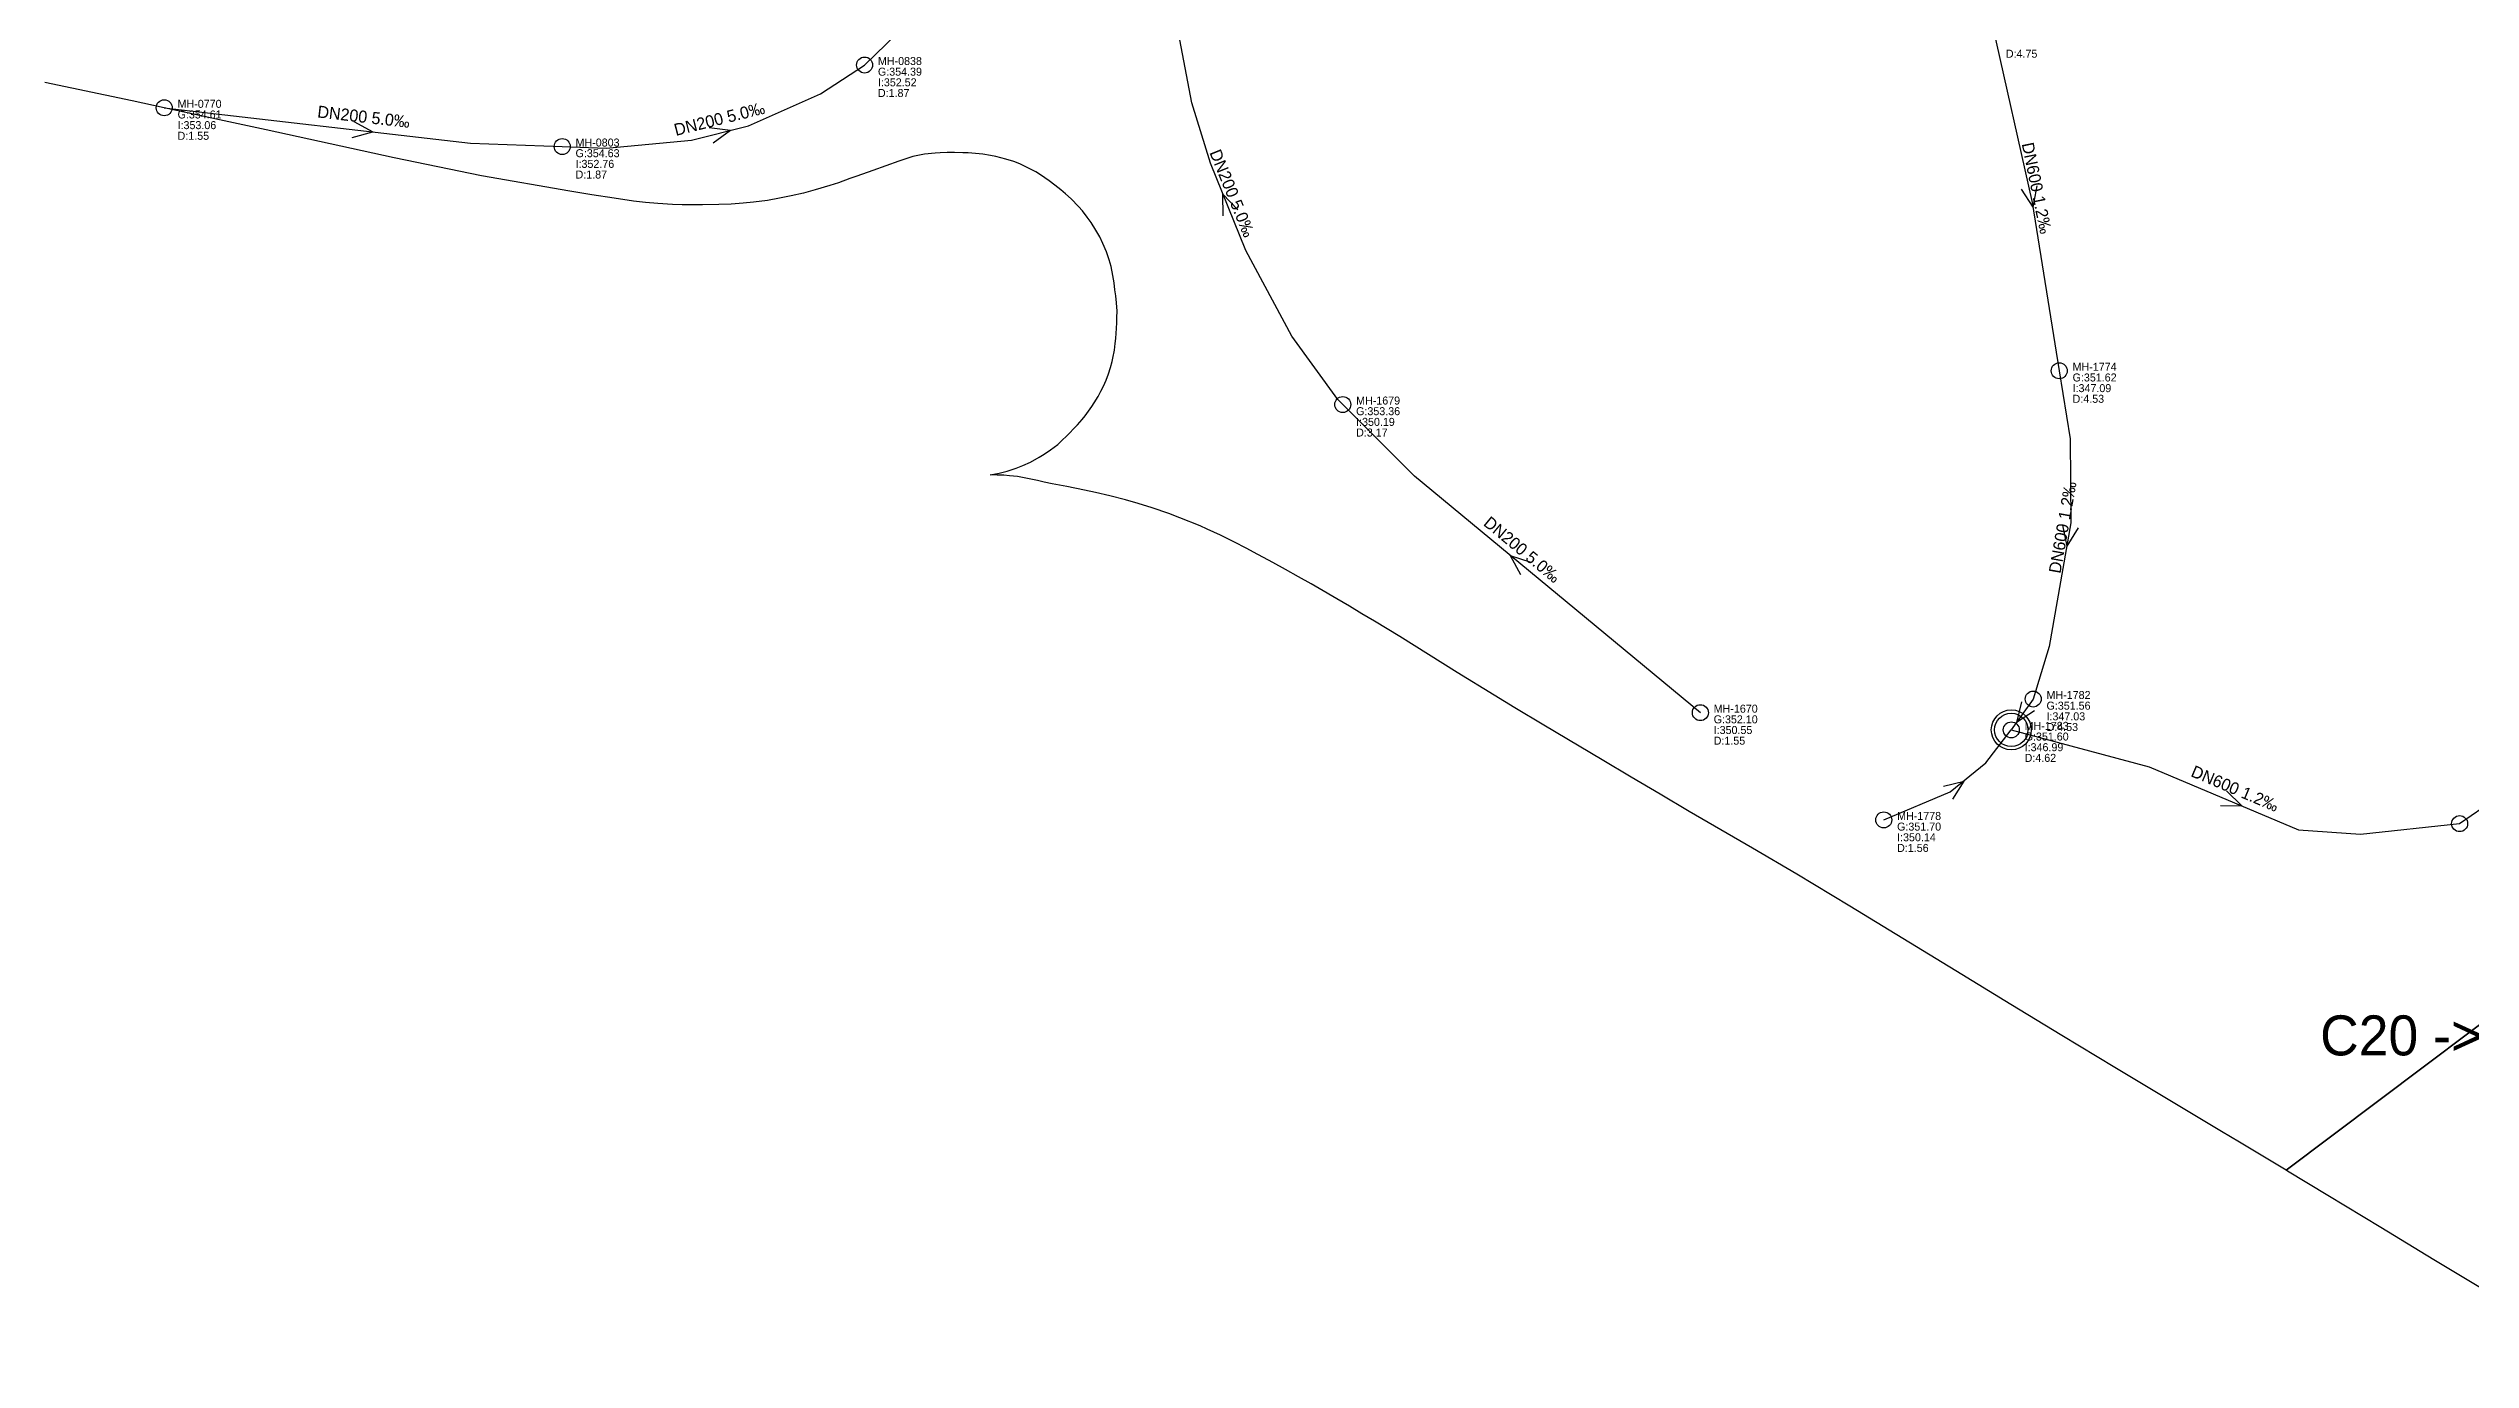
# Model space of a CAD drawing. Header units: metres. Extents: x 449901 to 451990, y 2566737 to 2570846.
# Drawn here: x 450272.4 to 450635.7, y 2567372.1 to 2567568.8 of the extents above; entities that cross this region are included whole.
import ezdxf
from ezdxf.enums import TextEntityAlignment as Align

# ---------------------------------------------------------------- set-up
doc = ezdxf.new("R2010")
doc.units = ezdxf.units.M
for name, color, linetype in [('SEW-CATCHMENT', 4, 'Continuous'), ('SEW-CATCHMENT-LABEL', 4, 'Continuous'), ('SEW-DROP', 6, 'Continuous'), ('SEW-LABEL', 2, 'Continuous'), ('SEW-MH', 7, 'Continuous'), ('SEW-MH-LABEL', 8, 'Continuous'), ('SEW-PIPE-DN200', 3, 'Continuous'), ('SEW-PIPE-DN400', 6, 'Continuous'), ('SEW-PIPE-DN600', 2, 'Continuous'), ('SEW-SWEPT-CH', 6, 'Continuous')]:
    doc.layers.add(name, color=color, linetype=linetype)

msp = doc.modelspace()

# ---------------------------------------------------------------- linework, layer by layer
at = {"layer": 'SEW-CATCHMENT'}
msp.add_lwpolyline([(450656.6, 2567437.03), (450608.04, 2567400.52), (450608.04, 2567400.52), (450601.06, 2567404.72), (450598.34, 2567406.36), (450590.35, 2567411.15), (450582.37, 2567415.94), (450574.4, 2567420.75), (450566.78, 2567425.38), (450558.51, 2567430.45), (450550.57, 2567435.31), (450542.62, 2567440.16), (450534.64, 2567444.95), (450528.02, 2567448.86), (450518.52, 2567454.33), (450514.15, 2567456.92), (450509.8, 2567459.51), (450505.44, 2567462.1), (450502.01, 2567464.14), (450496.73, 2567467.29), (450492.38, 2567469.9), (450489.26, 2567471.8), (450483.72, 2567475.22), (450479.41, 2567477.91), (450475.12, 2567480.61), (450473.23, 2567481.75), (450471.34, 2567482.89), (450469.44, 2567484.02), (450467.55, 2567485.14), (450465.65, 2567486.26), (450463.03, 2567487.78), (450461.83, 2567488.48), (450459.91, 2567489.56), (450457.98, 2567490.64), (450456.05, 2567491.7), (450453.17, 2567493.25), (450452.16, 2567493.78), (450450.2, 2567494.8), (450448.22, 2567495.78), (450446.22, 2567496.71), (450445.15, 2567497.18), (450442.14, 2567498.4), (450440.45, 2567499.03), (450437.99, 2567499.88), (450435.89, 2567500.56), (450433.97, 2567501.11), (450431.63, 2567501.71), (450429.48, 2567502.2), (450427.81, 2567502.56), (450425.16, 2567503.1), (450422.99, 2567503.52), (450421.76, 2567503.75), (450420.76, 2567503.98), (450419.76, 2567504.2), (450418.75, 2567504.41), (450417.75, 2567504.58), (450416.56, 2567504.72), (450415.72, 2567504.78), (450414.7, 2567504.82), (450413.67, 2567504.84), (450415.04, 2567505.1), (450416.23, 2567505.4), (450417.57, 2567505.83), (450418.59, 2567506.23), (450419.71, 2567506.75), (450421.03, 2567507.48), (450421.77, 2567507.94), (450422.72, 2567508.59), (450423.8, 2567509.41), (450424.52, 2567510.09), (450425.06, 2567510.61), (450425.62, 2567511.16), (450426.19, 2567511.74), (450426.77, 2567512.36), (450427.45, 2567513.15), (450427.9, 2567513.71), (450428.43, 2567514.41), (450428.92, 2567515.12), (450429.28, 2567515.67), (450429.85, 2567516.61), (450430.28, 2567517.39), (450430.67, 2567518.17), (450431.07, 2567519.05), (450431.43, 2567519.98), (450431.74, 2567520.97), (450431.96, 2567521.87), (450432.07, 2567522.37), (450432.3, 2567523.55), (450432.44, 2567524.55), (450432.52, 2567525.3), (450432.59, 2567526.12), (450432.63, 2567526.8), (450432.67, 2567527.71), (450432.69, 2567528.46), (450432.71, 2567529.42), (450432.61, 2567530.66), (450432.5, 2567531.68), (450432.39, 2567532.59), (450432.25, 2567533.65), (450432.08, 2567534.75), (450431.8, 2567536.1), (450431.52, 2567537.11), (450431.12, 2567538.29), (450430.59, 2567539.56), (450430.11, 2567540.54), (450429.52, 2567541.57), (450428.8, 2567542.7), (450428.23, 2567543.51), (450427.51, 2567544.44), (450426.91, 2567545.12), (450425.81, 2567546.23), (450424.96, 2567546.98), (450424.25, 2567547.58), (450423.38, 2567548.29), (450422.5, 2567548.97), (450421.22, 2567549.86), (450420.51, 2567550.29), (450419.44, 2567550.87), (450418.1, 2567551.48), (450417.2, 2567551.83), (450416.04, 2567552.22), (450414.52, 2567552.61), (450413.7, 2567552.77), (450412.58, 2567552.94), (450411.47, 2567553.06), (450410.4, 2567553.14), (450409.6, 2567553.17), (450408.31, 2567553.21), (450407.23, 2567553.2), (450406.16, 2567553.16), (450405.44, 2567553.12), (450403.82, 2567552.94), (450402.09, 2567552.59), (450399.99, 2567551.9), (450396.1, 2567550.52), (450393.68, 2567549.66), (450392.65, 2567549.29), (450390.93, 2567548.67), (450389.63, 2567548.24), (450387.43, 2567547.58), (450385.66, 2567547.12), (450383.83, 2567546.69), (450382.08, 2567546.33), (450380.27, 2567546.01), (450378.17, 2567545.73), (450376.64, 2567545.58), (450374.81, 2567545.46), (450372.98, 2567545.38), (450370.51, 2567545.34), (450369.31, 2567545.34), (450367.48, 2567545.35), (450366.01, 2567545.41), (450363.82, 2567545.55), (450362, 2567545.72), (450360.17, 2567545.91), (450357.29, 2567546.34), (450353.94, 2567546.86), (450350.61, 2567547.39), (450337.38, 2567549.71), (450324.26, 2567552.39), (450305.11, 2567556.59), (450298.09, 2567558.12), (450289.8, 2567559.9), (450285, 2567560.93), (450271.9, 2567563.69)], dxfattribs=at)
msp.add_lwpolyline([(450656.6, 2567437.03), (450657.9, 2567436.24), (450660.25, 2567439.77), (450668.48, 2567445.96), (450673.91, 2567453.89), (450688.96, 2567443.31), (450687.79, 2567441.64), (450697.7, 2567434.99), (450655.28, 2567372.14), (450651.61, 2567374.29), (450646.17, 2567377.52), (450638.19, 2567382.3), (450630.21, 2567387.11), (450622.25, 2567391.93), (450614.29, 2567396.75), (450608.27, 2567400.38), (450608.04, 2567400.52), (450656.6, 2567437.03)], close=True, dxfattribs=at)
at = {"layer": 'SEW-DROP'}
msp.add_circle((450566.83, 2567466.59), 2.5, dxfattribs=at)
at = {"layer": 'SEW-LABEL'}
for p, q in [((450318.25, 2567557.83), (450321.1, 2567556.3)), ((450371.53, 2567556.97), (450374.73, 2567556.54)), ((450317.98, 2567555.45), (450321.1, 2567556.3)), ((450372.12, 2567554.64), (450374.73, 2567556.54)), ((450448.61, 2567543.71), (450448.59, 2567546.94)), ((450450.84, 2567544.62), (450448.59, 2567546.94)), ((450568.3, 2567547.7), (450570.08, 2567545.01)), ((450570.65, 2567548.19), (450570.08, 2567545.01)), ((450574.49, 2567497.3), (450575.15, 2567494.13)), ((450576.86, 2567496.88), (450575.15, 2567494.13)), ((450493.28, 2567489.86), (450491.73, 2567492.7)), ((450494.81, 2567491.71), (450491.73, 2567492.7)), ((450568.36, 2567470.82), (450567.61, 2567467.68)), ((450570.32, 2567469.43), (450567.61, 2567467.68)), ((450556.65, 2567458.12), (450559.78, 2567458.9)), ((450558.05, 2567456.18), (450559.78, 2567458.9)), ((450598.18, 2567455.24), (450601.41, 2567455.17)), ((450599.11, 2567457.45), (450601.41, 2567455.17))]:
    msp.add_line(p, q, dxfattribs=at)
at = {"layer": 'SEW-MH'}
for centre in [(450394.84, 2567566.32), (450289.8, 2567559.9), (450349.49, 2567554.09), (450574.02, 2567520.45), (450466.56, 2567515.39), (450520.19, 2567469.17), (450570.11, 2567471.22), (450566.83, 2567466.59), (450547.7, 2567453.08), (450634.07, 2567452.52)]:
    msp.add_circle(centre, 1.2, dxfattribs=at)
at = {"layer": 'SEW-PIPE-DN200'}
for points in [[(450394.84, 2567566.32), (450394.84, 2567566.32), (450406.26, 2567577.43), (450410.85, 2567583.98), (450414.58, 2567591.05), (450418.96, 2567602.3), (450423.52, 2567617.64)], [(450466.56, 2567515.39), (450465.8, 2567516.15), (450458.94, 2567525.67), (450452.04, 2567538.49), (450446.7, 2567551.58), (450443.93, 2567560.65), (450440.39, 2567579.33)], [(450349.49, 2567554.09), (450356.09, 2567553.83), (450368.86, 2567555.06), (450377.45, 2567557.22), (450388.23, 2567561.99), (450394.84, 2567566.32)], [(450289.8, 2567559.9), (450335.74, 2567554.62), (450349.49, 2567554.09)], [(450520.19, 2567469.17), (450477.31, 2567504.63), (450466.56, 2567515.39)], [(450547.7, 2567453.08), (450557.66, 2567457.29), (450563.02, 2567461.65), (450566.83, 2567466.59)]]:
    msp.add_lwpolyline(points, dxfattribs=at)
at = {"layer": 'SEW-PIPE-DN400'}
msp.add_lwpolyline([(450570.11, 2567471.22), (450566.83, 2567466.59)], dxfattribs=at)
at = {"layer": 'SEW-PIPE-DN600'}
for points in [[(450564.01, 2567572.21), (450569.95, 2567545.69), (450574.02, 2567520.45)], [(450574.02, 2567520.45), (450575.67, 2567510.23), (450575.77, 2567497.64), (450572.49, 2567479.12), (450570.11, 2567471.22), (450570.11, 2567471.22)], [(450634.07, 2567452.52), (450634.07, 2567452.52), (450639.3, 2567456.15), (450651.78, 2567470.1)], [(450566.83, 2567466.59), (450587.5, 2567461.06), (450609.92, 2567451.57), (450619.21, 2567450.94), (450634.07, 2567452.52)]]:
    msp.add_lwpolyline(points, dxfattribs=at)
at = {"layer": 'SEW-SWEPT-CH'}
msp.add_circle((450566.83, 2567466.59), 3, dxfattribs=at)

# ---------------------------------------------------------------- texts
at = {"layer": 'SEW-CATCHMENT-LABEL'}
msp.add_text('C20 -> MH-1874  1 props', height=6, dxfattribs=at).set_placement((450658.52, 2567417.76), align=Align.CENTER)
at = {"layer": 'SEW-LABEL'}
for s, rotation, p in [('DN200 5.0‰', 14.0776, (450373.28, 2567557.37)), ('DN200 5.0‰', -6.557, (450319.61, 2567557.67)), ('DN200 5.0‰', 292.1646, (450449.16, 2567546.75)), ('DN600 1.2‰', -78.406, (450569.78, 2567547.68)), ('DN600 1.2‰', 79.9545, (450575.41, 2567496.81)), ('DN200 5.0‰', 320.4091, (450492.89, 2567492.94)), ('DN600 1.2‰', -22.9401, (450600.03, 2567456.96))]:
    msp.add_text(s, height=1.8, rotation=rotation, dxfattribs=at).set_placement(p, align=Align.CENTER)
at = {"layer": 'SEW-MH-LABEL'}
for s, p in [('MH-0838', (450396.84, 2567566.32)), ('D:4.75', (450566.01, 2567567.41)), ('G:354.39', (450396.84, 2567564.72)), ('I:352.52', (450396.84, 2567563.12)), ('MH-0770', (450291.8, 2567559.9)), ('D:1.87', (450396.84, 2567561.52)), ('G:354.61', (450291.8, 2567558.3)), ('I:353.06', (450291.8, 2567556.7)), ('D:1.55', (450291.8, 2567555.1)), ('G:354.63', (450351.49, 2567552.49)), ('MH-0803', (450351.49, 2567554.09)), ('D:1.87', (450351.49, 2567549.29)), ('I:352.76', (450351.49, 2567550.89)), ('MH-1774', (450576.02, 2567520.45)), ('G:351.62', (450576.02, 2567518.85)), ('D:4.53', (450576.02, 2567515.65)), ('I:347.09', (450576.02, 2567517.25)), ('G:353.36', (450468.56, 2567513.79)), ('MH-1679', (450468.56, 2567515.39)), ('I:350.19', (450468.56, 2567512.19)), ('D:3.17', (450468.56, 2567510.59)), ('MH-1670', (450522.19, 2567469.17)), ('G:351.56', (450572.11, 2567469.62)), ('MH-1782', (450572.11, 2567471.22)), ('G:352.10', (450522.19, 2567467.57)), ('I:350.55', (450522.19, 2567465.97)), ('G:351.60', (450568.83, 2567464.99)), ('MH-1783', (450568.83, 2567466.59)), ('D:4.53', (450572.11, 2567466.42)), ('I:347.03', (450572.11, 2567468.02)), ('D:1.55', (450522.19, 2567464.37)), ('D:4.62', (450568.83, 2567461.79)), ('I:346.99', (450568.83, 2567463.39)), ('G:351.70', (450549.7, 2567451.48)), ('MH-1778', (450549.7, 2567453.08)), ('D:1.56', (450549.7, 2567448.28)), ('I:350.14', (450549.7, 2567449.88))]:
    msp.add_text(s, height=1.2, dxfattribs=at).set_placement(p)

doc.saveas('drawing.dxf')
